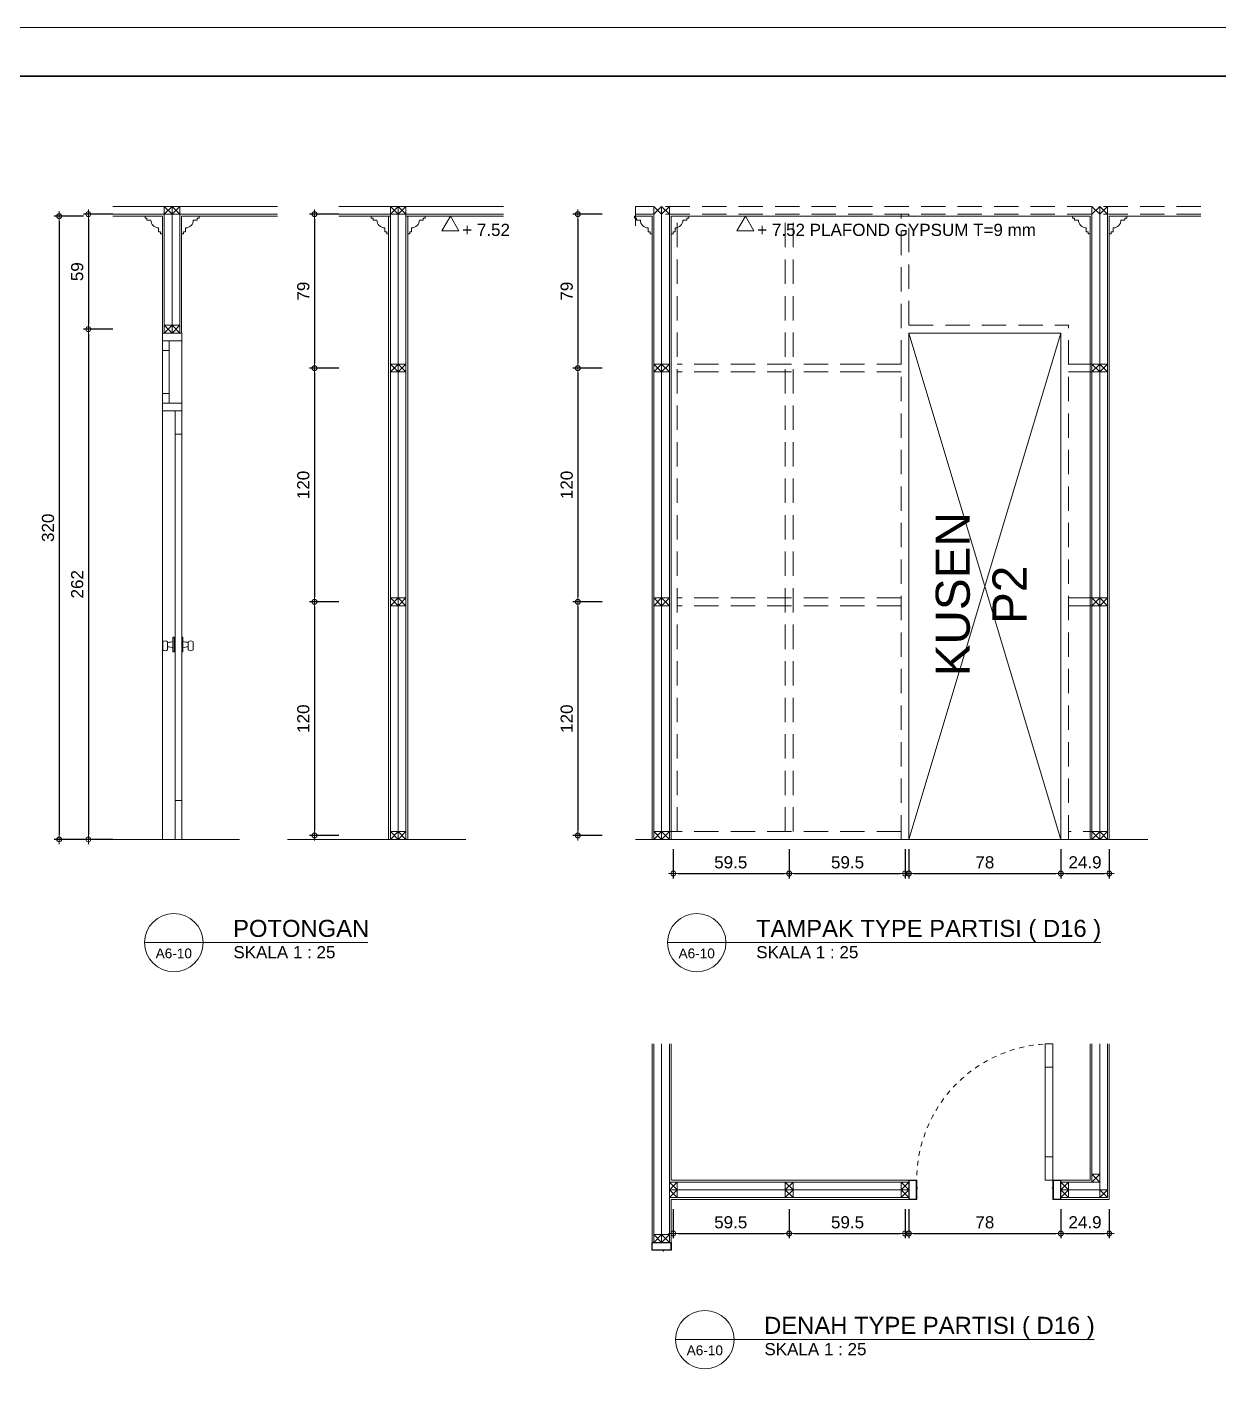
# Model space of a CAD drawing. Header units: millimetres. Extents: x -11 to 1625, y -267 to 180.
# Drawn here: x 933.29 to 957.76, y 89.9 to 118 of the extents above; entities that cross this region are included whole.
import ezdxf
from ezdxf.enums import TextEntityAlignment as Align

# ---------------------------------------------------------------- set-up
doc = ezdxf.new("R2010")
doc.units = ezdxf.units.MM
doc.linetypes.add('HIDDEN', pattern=[0.375, 0.25, -0.125])
for name, color, linetype, lineweight in [('ars', 11, 'Continuous', 5), ('GRS KOP', 1, 'Continuous', 35), ('kop', 7, 'Continuous', 20), ('kus', 63, 'Continuous', 15), ('lan', 7, 'Continuous', 15), ('not', 7, 'Continuous', 20), ('PARTISI', 190, 'Continuous', 9), ('pla', 213, 'Continuous', 15), ('u', 6, 'Continuous', 20)]:
    doc.layers.add(name, color=color, linetype=linetype, lineweight=lineweight)
doc.styles.add('BARU', font='complex.shx')
doc.styles.add('S', font='SIMPLEX', dxfattribs={"width": 1.1})
doc.styles.get("Standard").update_dxf_attribs({"font": 'ARIALUNI.TTF'})
doc.dimstyles.new('SK-25', dxfattribs={"dimtxt": 0.25, "dimasz": 0.1, "dimexe": 0.1, "dimexo": 0, "dimgap": 0.1, "dimtad": 1, "dimdec": 0, "dimlfac": 25, "dimzin": 12, "dimdsep": 46, "dimtxsty": 'Standard', "dimblk": 'BULAT', "dimcen": 0.1, "dimclrd": 256, "dimadec": 0, "dimazin": 3, "dimtfac": 1, "dimtdec": 0, "dimtofl": 0, "dimtmove": 0, "dimatfit": 3, "dimldrblk": 'BULAT', "dimfxl": 0, "dimtolj": 1, "dimtzin": 0, "dimarcsym": 0})

# ---------------------------------------------------------------- blocks, each defined once
blk = doc.blocks.new('kop')
at = {"layer": 'GRS KOP'}
blk.add_lwpolyline([(1, 54), (83, 54), (83, 1), (1, 1)], close=True, dxfattribs=at)
at = {"layer": 'kop', "color": 7}
blk.add_line((84, 55), (0, 55), dxfattribs=at)
at = {"layer": 'kop', "style": 'BARU', "flags": 4}
for p, height in [((73.8, 5.4), 0.35), ((80.303, 5.382), 0.25), ((73.8, 4.9), 0.35), ((80.303, 4.882), 0.25), ((73.8, 4.4), 0.35), ((80.303, 4.382), 0.25)]:
    blk.add_attdef('-', p, '', height=height, dxfattribs=at)
at = {"layer": 'kop', "flags": 4}
for tag, p in [('AR-00', (78.057, 2.648)), ('00', (81.238, 2.647))]:
    blk.add_attdef(tag, text='', height=0.35, dxfattribs=at).set_placement(p, align=Align.MIDDLE)
blk = doc.blocks.new('Ndtpd')
blk.add_line((0.747, 0), (-0.747, 0))
blk.add_circle((0, 0), 0.747)
at = {"flags": 4}
for tag, height, p in [('NO', 0.5, (0, 0.148)), ('NOLBR', 0.3, (0, -0.398))]:
    blk.add_attdef(tag, text='', height=height, dxfattribs=at).set_placement(p, align=Align.CENTER)
for tag, p, height in [('NDTPD', (1.516, 0.148), 0.5), ('SKALA', (1.523, -0.398), 0.3)]:
    blk.add_attdef(tag, p, '', height=height, dxfattribs=at)
blk = doc.blocks.new('BULAT')
for p, q in [((-1, 0), (1, 0)), ((0, -1), (0, 1))]:
    blk.add_line(p, q)
blk.add_circle((0, 0), 0.5)
blk = doc.blocks.new('*D2498')
at = {"layer": 'Defpoints', "color": 0, "ltscale": 0.15}
for p in [(935.043, 111.802), (934.543, 101.322), (935.043, 101.322)]:
    blk.add_point(p, dxfattribs=at)
at = {"layer": 'u', "color": 0, "lineweight": -2, "ltscale": 0.15}
for p, q in [((935.043, 111.802), (934.443, 111.802)), ((935.043, 101.322), (934.443, 101.322))]:
    blk.add_line(p, q, dxfattribs=at)
at = {"layer": 'u', "lineweight": -2, "ltscale": 0.15}
blk.add_line((934.543, 111.702), (934.543, 101.422), dxfattribs=at)
at = {"layer": 'u', "lineweight": -2, "ltscale": 0.15, "xscale": 0.1, "yscale": 0.1, "zscale": 0.1}
for p, rotation in [((934.543, 111.802), 90), ((934.543, 101.322), 270)]:
    blk.add_blockref('BULAT', p, dxfattribs=dict(at, rotation=rotation))
at = {"layer": 'u', "color": 0, "ltscale": 0.15, "insert": (934.315, 106.562), "char_height": 0.25, "attachment_point": 5, "rotation": 90}
blk.add_mtext('\\A1;262', dxfattribs=at)
blk = doc.blocks.new('*D2499')
at = {"layer": 'Defpoints', "color": 0, "ltscale": 0.15}
for p in [(935.043, 114.162), (934.543, 111.802), (935.043, 111.802)]:
    blk.add_point(p, dxfattribs=at)
at = {"layer": 'u', "color": 0, "lineweight": -2, "ltscale": 0.15}
for p, q in [((935.043, 114.162), (934.443, 114.162)), ((935.043, 111.802), (934.443, 111.802))]:
    blk.add_line(p, q, dxfattribs=at)
at = {"layer": 'u', "lineweight": -2, "ltscale": 0.15}
blk.add_line((934.543, 114.062), (934.543, 111.902), dxfattribs=at)
at = {"layer": 'u', "lineweight": -2, "ltscale": 0.15, "xscale": 0.1, "yscale": 0.1, "zscale": 0.1}
for p, rotation in [((934.543, 114.162), 90), ((934.543, 111.802), 270)]:
    blk.add_blockref('BULAT', p, dxfattribs=dict(at, rotation=rotation))
at = {"layer": 'u', "color": 0, "ltscale": 0.15, "insert": (934.315, 112.982), "char_height": 0.25, "attachment_point": 5, "rotation": 90}
blk.add_mtext('\\A1;59', dxfattribs=at)
blk = doc.blocks.new('*D2500')
at = {"layer": 'Defpoints', "color": 0, "ltscale": 0.15}
for p in [(934.443, 114.122), (933.943, 101.322), (934.443, 101.322)]:
    blk.add_point(p, dxfattribs=at)
at = {"layer": 'u', "color": 0, "lineweight": -2, "ltscale": 0.15}
for p, q in [((934.443, 114.122), (933.843, 114.122)), ((934.443, 101.322), (933.843, 101.322))]:
    blk.add_line(p, q, dxfattribs=at)
at = {"layer": 'u', "lineweight": -2, "ltscale": 0.15}
blk.add_line((933.943, 114.022), (933.943, 101.422), dxfattribs=at)
at = {"layer": 'u', "lineweight": -2, "ltscale": 0.15, "xscale": 0.1, "yscale": 0.1, "zscale": 0.1}
for p, rotation in [((933.943, 114.122), 90), ((933.943, 101.322), 270)]:
    blk.add_blockref('BULAT', p, dxfattribs=dict(at, rotation=rotation))
at = {"layer": 'u', "color": 0, "ltscale": 0.15, "insert": (933.715, 107.722), "char_height": 0.25, "attachment_point": 5, "rotation": 90}
blk.add_mtext('\\A1;320', dxfattribs=at)
blk = doc.blocks.new('PEILA')
blk.add_lwpolyline([(-0.188, -0.325), (0.188, -0.325), (0, 0)], close=True)
at = {"style": 'S', "width": 1.1, "flags": 4}
blk.add_attdef('CAT', (0.265, -0.289), '', height=0.2, dxfattribs=at)
blk = doc.blocks.new('*D2501')
at = {"layer": 'Defpoints', "color": 0, "ltscale": 0.15}
for p in [(939.688, 114.162), (939.188, 111.002), (939.688, 111.002)]:
    blk.add_point(p, dxfattribs=at)
at = {"layer": 'u', "color": 0, "lineweight": -2, "ltscale": 0.15}
for p, q in [((939.688, 114.162), (939.088, 114.162)), ((939.688, 111.002), (939.088, 111.002))]:
    blk.add_line(p, q, dxfattribs=at)
at = {"layer": 'u', "lineweight": -2, "ltscale": 0.15}
blk.add_line((939.188, 114.062), (939.188, 111.102), dxfattribs=at)
at = {"layer": 'u', "lineweight": -2, "ltscale": 0.15, "xscale": 0.1, "yscale": 0.1, "zscale": 0.1}
for p, rotation in [((939.188, 114.162), 90), ((939.188, 111.002), 270)]:
    blk.add_blockref('BULAT', p, dxfattribs=dict(at, rotation=rotation))
at = {"layer": 'u', "color": 0, "ltscale": 0.15, "insert": (938.96, 112.582), "char_height": 0.25, "attachment_point": 5, "rotation": 90}
blk.add_mtext('\\A1;79', dxfattribs=at)
blk = doc.blocks.new('*D2502')
at = {"layer": 'Defpoints', "color": 0, "ltscale": 0.15}
for p in [(939.688, 106.202), (939.188, 101.402), (939.688, 101.402)]:
    blk.add_point(p, dxfattribs=at)
at = {"layer": 'u', "color": 0, "lineweight": -2, "ltscale": 0.15}
for p, q in [((939.688, 106.202), (939.088, 106.202)), ((939.688, 101.402), (939.088, 101.402))]:
    blk.add_line(p, q, dxfattribs=at)
at = {"layer": 'u', "lineweight": -2, "ltscale": 0.15}
blk.add_line((939.188, 106.102), (939.188, 101.502), dxfattribs=at)
at = {"layer": 'u', "lineweight": -2, "ltscale": 0.15, "xscale": 0.1, "yscale": 0.1, "zscale": 0.1}
for p, rotation in [((939.188, 106.202), 90), ((939.188, 101.402), 270)]:
    blk.add_blockref('BULAT', p, dxfattribs=dict(at, rotation=rotation))
at = {"layer": 'u', "color": 0, "ltscale": 0.15, "insert": (938.96, 103.802), "char_height": 0.25, "attachment_point": 5, "rotation": 90}
blk.add_mtext('\\A1;120', dxfattribs=at)
blk = doc.blocks.new('*D2503')
at = {"layer": 'Defpoints', "color": 0, "ltscale": 0.15}
for p in [(939.688, 111.002), (939.188, 106.202), (939.688, 106.202)]:
    blk.add_point(p, dxfattribs=at)
at = {"layer": 'u', "color": 0, "lineweight": -2, "ltscale": 0.15}
for p, q in [((939.688, 111.002), (939.088, 111.002)), ((939.688, 106.202), (939.088, 106.202))]:
    blk.add_line(p, q, dxfattribs=at)
at = {"layer": 'u', "lineweight": -2, "ltscale": 0.15}
blk.add_line((939.188, 110.902), (939.188, 106.302), dxfattribs=at)
at = {"layer": 'u', "lineweight": -2, "ltscale": 0.15, "xscale": 0.1, "yscale": 0.1, "zscale": 0.1}
for p, rotation in [((939.188, 111.002), 90), ((939.188, 106.202), 270)]:
    blk.add_blockref('BULAT', p, dxfattribs=dict(at, rotation=rotation))
at = {"layer": 'u', "color": 0, "ltscale": 0.15, "insert": (938.96, 108.602), "char_height": 0.25, "attachment_point": 5, "rotation": 90}
blk.add_mtext('\\A1;120', dxfattribs=at)
blk = doc.blocks.new('*D2520')
at = {"layer": 'Defpoints', "color": 0, "ltscale": 0.15}
for p in [(946.559, 101.122), (948.939, 101.122), (948.939, 100.622)]:
    blk.add_point(p, dxfattribs=at)
at = {"layer": 'u', "color": 0, "lineweight": -2, "ltscale": 0.15}
for p, q in [((946.559, 101.122), (946.559, 100.522)), ((948.939, 101.122), (948.939, 100.522))]:
    blk.add_line(p, q, dxfattribs=at)
at = {"layer": 'u', "lineweight": -2, "ltscale": 0.15}
blk.add_line((946.659, 100.622), (948.839, 100.622), dxfattribs=at)
at = {"layer": 'u', "lineweight": -2, "ltscale": 0.15, "xscale": 0.1, "yscale": 0.1, "zscale": 0.1, "rotation": 180}
blk.add_blockref('BULAT', (946.559, 100.622), dxfattribs=at)
at = {"layer": 'u', "lineweight": -2, "ltscale": 0.15, "xscale": 0.1, "yscale": 0.1, "zscale": 0.1}
blk.add_blockref('BULAT', (948.939, 100.622), dxfattribs=at)
at = {"layer": 'u', "color": 0, "ltscale": 0.15, "insert": (947.739, 100.85), "char_height": 0.25, "attachment_point": 5}
blk.add_mtext('\\A1;59.5', dxfattribs=at)
blk = doc.blocks.new('*D2521')
at = {"layer": 'Defpoints', "color": 0, "ltscale": 0.15}
for p in [(948.939, 101.122), (951.319, 101.122), (951.319, 100.622)]:
    blk.add_point(p, dxfattribs=at)
at = {"layer": 'u', "color": 0, "lineweight": -2, "ltscale": 0.15}
for p, q in [((948.939, 101.122), (948.939, 100.522)), ((951.319, 101.122), (951.319, 100.522))]:
    blk.add_line(p, q, dxfattribs=at)
at = {"layer": 'u', "lineweight": -2, "ltscale": 0.15}
blk.add_line((949.039, 100.622), (951.219, 100.622), dxfattribs=at)
at = {"layer": 'u', "lineweight": -2, "ltscale": 0.15, "xscale": 0.1, "yscale": 0.1, "zscale": 0.1, "rotation": 180}
blk.add_blockref('BULAT', (948.939, 100.622), dxfattribs=at)
at = {"layer": 'u', "lineweight": -2, "ltscale": 0.15, "xscale": 0.1, "yscale": 0.1, "zscale": 0.1}
blk.add_blockref('BULAT', (951.319, 100.622), dxfattribs=at)
at = {"layer": 'u', "color": 0, "ltscale": 0.15, "insert": (950.139, 100.85), "char_height": 0.25, "attachment_point": 5}
blk.add_mtext('\\A1;59.5', dxfattribs=at)
blk = doc.blocks.new('*D2522')
at = {"layer": 'Defpoints', "color": 0, "ltscale": 0.15}
for p in [(945.099, 114.162), (944.599, 111.002), (945.099, 111.002)]:
    blk.add_point(p, dxfattribs=at)
at = {"layer": 'u', "color": 0, "lineweight": -2, "ltscale": 0.15}
for p, q in [((945.099, 114.162), (944.499, 114.162)), ((945.099, 111.002), (944.499, 111.002))]:
    blk.add_line(p, q, dxfattribs=at)
at = {"layer": 'u', "lineweight": -2, "ltscale": 0.15}
blk.add_line((944.599, 114.062), (944.599, 111.102), dxfattribs=at)
at = {"layer": 'u', "lineweight": -2, "ltscale": 0.15, "xscale": 0.1, "yscale": 0.1, "zscale": 0.1}
for p, rotation in [((944.599, 114.162), 90), ((944.599, 111.002), 270)]:
    blk.add_blockref('BULAT', p, dxfattribs=dict(at, rotation=rotation))
at = {"layer": 'u', "color": 0, "ltscale": 0.15, "insert": (944.371, 112.582), "char_height": 0.25, "attachment_point": 5, "rotation": 90}
blk.add_mtext('\\A1;79', dxfattribs=at)
blk = doc.blocks.new('*D2523')
at = {"layer": 'Defpoints', "color": 0, "ltscale": 0.15}
for p in [(945.099, 106.202), (944.599, 101.402), (945.099, 101.402)]:
    blk.add_point(p, dxfattribs=at)
at = {"layer": 'u', "color": 0, "lineweight": -2, "ltscale": 0.15}
for p, q in [((945.099, 106.202), (944.499, 106.202)), ((945.099, 101.402), (944.499, 101.402))]:
    blk.add_line(p, q, dxfattribs=at)
at = {"layer": 'u', "lineweight": -2, "ltscale": 0.15}
blk.add_line((944.599, 106.102), (944.599, 101.502), dxfattribs=at)
at = {"layer": 'u', "lineweight": -2, "ltscale": 0.15, "xscale": 0.1, "yscale": 0.1, "zscale": 0.1}
for p, rotation in [((944.599, 106.202), 90), ((944.599, 101.402), 270)]:
    blk.add_blockref('BULAT', p, dxfattribs=dict(at, rotation=rotation))
at = {"layer": 'u', "color": 0, "ltscale": 0.15, "insert": (944.371, 103.802), "char_height": 0.25, "attachment_point": 5, "rotation": 90}
blk.add_mtext('\\A1;120', dxfattribs=at)
blk = doc.blocks.new('*D2524')
at = {"layer": 'Defpoints', "color": 0, "ltscale": 0.15}
for p in [(945.099, 111.002), (944.599, 106.202), (945.099, 106.202)]:
    blk.add_point(p, dxfattribs=at)
at = {"layer": 'u', "color": 0, "lineweight": -2, "ltscale": 0.15}
for p, q in [((945.099, 111.002), (944.499, 111.002)), ((945.099, 106.202), (944.499, 106.202))]:
    blk.add_line(p, q, dxfattribs=at)
at = {"layer": 'u', "lineweight": -2, "ltscale": 0.15}
blk.add_line((944.599, 110.902), (944.599, 106.302), dxfattribs=at)
at = {"layer": 'u', "lineweight": -2, "ltscale": 0.15, "xscale": 0.1, "yscale": 0.1, "zscale": 0.1}
for p, rotation in [((944.599, 111.002), 90), ((944.599, 106.202), 270)]:
    blk.add_blockref('BULAT', p, dxfattribs=dict(at, rotation=rotation))
at = {"layer": 'u', "color": 0, "ltscale": 0.15, "insert": (944.371, 108.602), "char_height": 0.25, "attachment_point": 5, "rotation": 90}
blk.add_mtext('\\A1;120', dxfattribs=at)
blk = doc.blocks.new('*D2525')
at = {"layer": 'Defpoints', "color": 0, "ltscale": 0.15}
for p in [(946.559, 93.729), (948.939, 93.729), (948.939, 93.229)]:
    blk.add_point(p, dxfattribs=at)
at = {"layer": 'u', "color": 0, "lineweight": -2, "ltscale": 0.15}
for p, q in [((946.559, 93.729), (946.559, 93.129)), ((948.939, 93.729), (948.939, 93.129))]:
    blk.add_line(p, q, dxfattribs=at)
at = {"layer": 'u', "lineweight": -2, "ltscale": 0.15}
blk.add_line((946.659, 93.229), (948.839, 93.229), dxfattribs=at)
at = {"layer": 'u', "lineweight": -2, "ltscale": 0.15, "xscale": 0.1, "yscale": 0.1, "zscale": 0.1, "rotation": 180}
blk.add_blockref('BULAT', (946.559, 93.229), dxfattribs=at)
at = {"layer": 'u', "lineweight": -2, "ltscale": 0.15, "xscale": 0.1, "yscale": 0.1, "zscale": 0.1}
blk.add_blockref('BULAT', (948.939, 93.229), dxfattribs=at)
at = {"layer": 'u', "color": 0, "ltscale": 0.15, "insert": (947.739, 93.457), "char_height": 0.25, "attachment_point": 5}
blk.add_mtext('\\A1;59.5', dxfattribs=at)
blk = doc.blocks.new('*D2526')
at = {"layer": 'Defpoints', "color": 0, "ltscale": 0.15}
for p in [(948.939, 93.729), (951.319, 93.729), (951.319, 93.229)]:
    blk.add_point(p, dxfattribs=at)
at = {"layer": 'u', "color": 0, "lineweight": -2, "ltscale": 0.15}
for p, q in [((948.939, 93.729), (948.939, 93.129)), ((951.319, 93.729), (951.319, 93.129))]:
    blk.add_line(p, q, dxfattribs=at)
at = {"layer": 'u', "lineweight": -2, "ltscale": 0.15}
blk.add_line((949.039, 93.229), (951.219, 93.229), dxfattribs=at)
at = {"layer": 'u', "lineweight": -2, "ltscale": 0.15, "xscale": 0.1, "yscale": 0.1, "zscale": 0.1, "rotation": 180}
blk.add_blockref('BULAT', (948.939, 93.229), dxfattribs=at)
at = {"layer": 'u', "lineweight": -2, "ltscale": 0.15, "xscale": 0.1, "yscale": 0.1, "zscale": 0.1}
blk.add_blockref('BULAT', (951.319, 93.229), dxfattribs=at)
at = {"layer": 'u', "color": 0, "ltscale": 0.15, "insert": (950.139, 93.457), "char_height": 0.25, "attachment_point": 5}
blk.add_mtext('\\A1;59.5', dxfattribs=at)
blk = doc.blocks.new('*D2527')
at = {"layer": 'Defpoints', "color": 0, "ltscale": 0.15}
for p in [(951.399, 93.729), (954.519, 93.729), (954.519, 93.229)]:
    blk.add_point(p, dxfattribs=at)
at = {"layer": 'u', "color": 0, "lineweight": -2, "ltscale": 0.15}
for p, q in [((951.399, 93.729), (951.399, 93.129)), ((954.519, 93.729), (954.519, 93.129))]:
    blk.add_line(p, q, dxfattribs=at)
at = {"layer": 'u', "lineweight": -2, "ltscale": 0.15}
blk.add_line((951.499, 93.229), (954.419, 93.229), dxfattribs=at)
at = {"layer": 'u', "lineweight": -2, "ltscale": 0.15, "xscale": 0.1, "yscale": 0.1, "zscale": 0.1, "rotation": 180}
blk.add_blockref('BULAT', (951.399, 93.229), dxfattribs=at)
at = {"layer": 'u', "lineweight": -2, "ltscale": 0.15, "xscale": 0.1, "yscale": 0.1, "zscale": 0.1}
blk.add_blockref('BULAT', (954.519, 93.229), dxfattribs=at)
at = {"layer": 'u', "color": 0, "ltscale": 0.15, "insert": (952.959, 93.457), "char_height": 0.25, "attachment_point": 5}
blk.add_mtext('\\A1;78', dxfattribs=at)
blk = doc.blocks.new('*D2528')
at = {"layer": 'Defpoints', "color": 0, "ltscale": 0.15}
for p in [(951.399, 101.122), (954.519, 101.122), (954.519, 100.622)]:
    blk.add_point(p, dxfattribs=at)
at = {"layer": 'u', "color": 0, "lineweight": -2, "ltscale": 0.15}
for p, q in [((951.399, 101.122), (951.399, 100.522)), ((954.519, 101.122), (954.519, 100.522))]:
    blk.add_line(p, q, dxfattribs=at)
at = {"layer": 'u', "lineweight": -2, "ltscale": 0.15}
blk.add_line((951.499, 100.622), (954.419, 100.622), dxfattribs=at)
at = {"layer": 'u', "lineweight": -2, "ltscale": 0.15, "xscale": 0.1, "yscale": 0.1, "zscale": 0.1, "rotation": 180}
blk.add_blockref('BULAT', (951.399, 100.622), dxfattribs=at)
at = {"layer": 'u', "lineweight": -2, "ltscale": 0.15, "xscale": 0.1, "yscale": 0.1, "zscale": 0.1}
blk.add_blockref('BULAT', (954.519, 100.622), dxfattribs=at)
at = {"layer": 'u', "color": 0, "ltscale": 0.15, "insert": (952.959, 100.85), "char_height": 0.25, "attachment_point": 5}
blk.add_mtext('\\A1;78', dxfattribs=at)
blk = doc.blocks.new('*D2529')
at = {"layer": 'Defpoints', "color": 0, "ltscale": 0.15}
for p in [(954.519, 93.729), (955.515, 93.729), (955.515, 93.229)]:
    blk.add_point(p, dxfattribs=at)
at = {"layer": 'u', "color": 0, "lineweight": -2, "ltscale": 0.15}
for p, q in [((954.519, 93.729), (954.519, 93.129)), ((955.515, 93.729), (955.515, 93.129))]:
    blk.add_line(p, q, dxfattribs=at)
at = {"layer": 'u', "lineweight": -2, "ltscale": 0.15}
blk.add_line((954.619, 93.229), (955.415, 93.229), dxfattribs=at)
at = {"layer": 'u', "lineweight": -2, "ltscale": 0.15, "xscale": 0.1, "yscale": 0.1, "zscale": 0.1, "rotation": 180}
blk.add_blockref('BULAT', (954.519, 93.229), dxfattribs=at)
at = {"layer": 'u', "lineweight": -2, "ltscale": 0.15, "xscale": 0.1, "yscale": 0.1, "zscale": 0.1}
blk.add_blockref('BULAT', (955.515, 93.229), dxfattribs=at)
at = {"layer": 'u', "color": 0, "ltscale": 0.15, "insert": (955.017, 93.457), "char_height": 0.25, "attachment_point": 5}
blk.add_mtext('\\A1;24.9', dxfattribs=at)
blk = doc.blocks.new('*D2530')
at = {"layer": 'Defpoints', "color": 0, "ltscale": 0.15}
for p in [(954.519, 101.122), (955.515, 101.122), (955.515, 100.622)]:
    blk.add_point(p, dxfattribs=at)
at = {"layer": 'u', "color": 0, "lineweight": -2, "ltscale": 0.15}
for p, q in [((954.519, 101.122), (954.519, 100.522)), ((955.515, 101.122), (955.515, 100.522))]:
    blk.add_line(p, q, dxfattribs=at)
at = {"layer": 'u', "lineweight": -2, "ltscale": 0.15}
blk.add_line((954.619, 100.622), (955.415, 100.622), dxfattribs=at)
at = {"layer": 'u', "lineweight": -2, "ltscale": 0.15, "xscale": 0.1, "yscale": 0.1, "zscale": 0.1, "rotation": 180}
blk.add_blockref('BULAT', (954.519, 100.622), dxfattribs=at)
at = {"layer": 'u', "lineweight": -2, "ltscale": 0.15, "xscale": 0.1, "yscale": 0.1, "zscale": 0.1}
blk.add_blockref('BULAT', (955.515, 100.622), dxfattribs=at)
at = {"layer": 'u', "color": 0, "ltscale": 0.15, "insert": (955.017, 100.85), "char_height": 0.25, "attachment_point": 5}
blk.add_mtext('\\A1;24.9', dxfattribs=at)

msp = doc.modelspace()

# ---------------------------------------------------------------- linework, layer by layer
at = {"layer": 'ars'}
for p, q in [((936.0673861, 114.1224628), (935.04302, 114.1224628)), ((936.0673861, 111.7224628), (936.0673861, 114.1224628)), ((936.1033861, 114.1624628), (936.2633861, 114.3224628)), ((936.1033861, 114.3224628), (936.2633861, 114.1624628)), ((936.2633861, 114.3224628), (936.4233861, 114.1624628)), ((936.2633861, 114.1624628), (936.4233861, 114.3224628)), ((936.4593861, 111.7224628), (936.4593861, 114.1224628)), ((936.4593861, 114.1224628), (938.4297635, 114.1224628)), ((940.7478982, 114.1224628), (939.6875321, 114.1224628)), ((940.7118982, 101.3224628), (940.7118982, 114.1224628)), ((940.7478982, 114.1624628), (940.9078982, 114.3224628)), ((940.7478982, 114.3224628), (940.9078982, 114.1624628)), ((940.9078982, 114.3224628), (941.0678982, 114.1624628)), ((940.9078982, 114.1624628), (941.0678982, 114.3224628)), ((941.0678982, 114.1224628), (943.0742756, 114.1224628)), ((941.1038982, 101.3224628), (941.1038982, 114.1224628)), ((946.1230631, 114.1224628), (945.7845582, 114.1224628)), ((946.1230631, 114.1224628), (945.7845582, 114.1224628)), ((946.1230631, 101.3224628), (946.1230631, 114.1224628)), ((946.1590631, 114.1624628), (946.3190631, 114.3224628)), ((946.1590631, 114.3224628), (946.3190631, 114.1624628)), ((946.3190631, 114.3224628), (946.4790631, 114.1624628)), ((946.3190631, 114.1624628), (946.4790631, 114.3224628)), ((955.1230633, 114.1224628), (946.5150631, 114.1224628)), ((946.5150631, 101.3224628), (946.5150631, 114.1224628)), ((955.1230633, 101.3224628), (955.1230633, 114.1224628)), ((955.1590633, 114.1624628), (955.3190633, 114.3224628)), ((955.1590633, 114.3224628), (955.3190633, 114.1624628)), ((955.3190633, 114.3224628), (955.4790633, 114.1624628)), ((955.3190633, 114.1624628), (955.4790633, 114.3224628)), ((957.3990633, 114.1224628), (955.5150633, 114.1224628)), ((955.5150633, 101.3224628), (955.5150633, 114.1224628)), ((936.1033861, 111.7224628), (936.2633861, 111.8824628)), ((936.1033861, 111.8824628), (936.2633861, 111.7224628)), ((936.2633861, 111.8824628), (936.4233861, 111.7224628)), ((936.2633861, 111.7224628), (936.4233861, 111.8824628)), ((940.7478982, 110.9224628), (940.9078982, 111.0824628)), ((940.7478982, 111.0824628), (940.9078982, 110.9224628)), ((940.9078982, 111.0824628), (941.0678982, 110.9224628)), ((940.9078982, 110.9224628), (941.0678982, 111.0824628)), ((946.1590631, 110.9224628), (946.3190631, 111.0824628)), ((946.1590631, 111.0824628), (946.3190631, 110.9224628)), ((946.3190631, 111.0824628), (946.4790631, 110.9224628)), ((946.3190631, 110.9224628), (946.4790631, 111.0824628)), ((955.1590633, 110.9224628), (955.3190633, 111.0824628)), ((955.1590633, 111.0824628), (955.3190633, 110.9224628)), ((955.3190633, 111.0824628), (955.4790633, 110.9224628)), ((955.3190633, 110.9224628), (955.4790633, 111.0824628)), ((940.7478982, 106.1224628), (940.9078982, 106.2824628)), ((940.7478982, 106.2824628), (940.9078982, 106.1224628)), ((940.9078982, 106.2824628), (941.0678982, 106.1224628)), ((940.9078982, 106.1224628), (941.0678982, 106.2824628)), ((946.1590631, 106.1224628), (946.3190631, 106.2824628)), ((946.1590631, 106.2824628), (946.3190631, 106.1224628)), ((946.3190631, 106.2824628), (946.4790631, 106.1224628)), ((946.3190631, 106.1224628), (946.4790631, 106.2824628)), ((955.1590633, 106.1224628), (955.3190633, 106.2824628)), ((955.1590633, 106.2824628), (955.3190633, 106.1224628)), ((955.3190633, 106.2824628), (955.4790633, 106.1224628)), ((955.3190633, 106.1224628), (955.4790633, 106.2824628)), ((940.7478982, 101.3224628), (940.9078982, 101.4824628)), ((940.7478982, 101.4824628), (940.9078982, 101.3224628)), ((940.9078982, 101.4824628), (941.0678982, 101.3224628)), ((940.9078982, 101.3224628), (941.0678982, 101.4824628)), ((946.1590631, 101.3224628), (946.3190631, 101.4824628)), ((946.1590631, 101.4824628), (946.3190631, 101.3224628)), ((946.3190631, 101.4824628), (946.4790631, 101.3224628)), ((946.3190631, 101.3224628), (946.4790631, 101.4824628)), ((955.1590633, 101.3224628), (955.3190633, 101.4824628)), ((955.1590633, 101.4824628), (955.3190633, 101.3224628)), ((955.3190633, 101.4824628), (955.4790633, 101.3224628)), ((955.3190633, 101.3224628), (955.4790633, 101.4824628)), ((946.1230631, 93.0450789), (946.1230631, 97.1250789)), ((946.5150631, 94.3210789), (946.5150631, 97.1250789)), ((955.1230633, 94.3210789), (955.1230633, 97.1250789)), ((955.5150633, 93.9290789), (955.5150633, 97.1250789)), ((955.1590633, 94.2850789), (955.3190633, 94.4450789)), ((955.1590633, 94.4450789), (955.3190633, 94.2850789)), ((946.6390631, 94.1250789), (946.4790631, 94.2850789)), ((946.4790631, 94.1250789), (946.6390631, 94.2850789)), ((951.3990633, 94.3210789), (946.5190631, 94.3210789)), ((948.8590632, 94.1250789), (949.0190632, 94.2850789)), ((949.0190632, 94.1250789), (948.8590632, 94.2850789)), ((951.2390633, 94.1250789), (951.3990633, 94.2850789)), ((951.3990633, 94.1250789), (951.2390633, 94.2850789)), ((954.5190633, 94.3210789), (955.1230633, 94.3210789)), ((954.6790633, 94.1250789), (954.5190633, 94.2850789)), ((954.5190633, 94.1250789), (954.6790633, 94.2850789)), ((946.4790631, 93.9650789), (946.6390631, 94.1250789)), ((946.6390631, 93.9650789), (946.4790631, 94.1250789)), ((951.3990633, 93.9290789), (946.5150631, 93.9290789)), ((946.5150631, 93.0450789), (946.5150631, 93.9290789)), ((949.0190632, 93.9650789), (948.8590632, 94.1250789)), ((948.8590632, 93.9650789), (949.0190632, 94.1250789)), ((951.3990633, 93.9650789), (951.2390633, 94.1250789)), ((951.2390633, 93.9650789), (951.3990633, 94.1250789)), ((954.5190633, 93.9650789), (954.6790633, 94.1250789)), ((954.6790633, 93.9650789), (954.5190633, 94.1250789)), ((954.5190633, 93.9290789), (955.5150633, 93.9290789)), ((955.3190633, 94.1250789), (955.4790633, 93.9650789)), ((955.3190633, 93.9650789), (955.4790633, 94.1250789)), ((946.3190631, 93.2050789), (946.1590631, 93.0450789)), ((946.3190631, 93.0450789), (946.1590631, 93.2050789)), ((946.4790631, 93.0450789), (946.3190631, 93.2050789)), ((946.4790631, 93.2050789), (946.3190631, 93.0450789))]:
    msp.add_line(p, q, dxfattribs=at)
for points in [[(936.3033861, 105.4724628), (936.2803789, 105.4724628), (936.2803789, 105.1724628), (936.3033861, 105.1724628)], [(936.4633861, 105.4724628), (936.4863934, 105.4724628), (936.4863934, 105.1724628), (936.4633861, 105.1724628)]]:
    msp.add_lwpolyline(points, close=True, dxfattribs=at)
for points in [[(936.072153, 105.381515), (936.072153, 105.2143879)], [(936.172153, 105.381515), (936.172153, 105.2143879)], [(936.1859309, 105.3694077), (936.172153, 105.3694077)], [(936.1859309, 105.2755178), (936.172153, 105.2755178)], [(936.5808413, 105.3694077), (936.5946192, 105.3694077)], [(936.5808413, 105.2755178), (936.5946192, 105.2755178)], [(936.5946192, 105.381515), (936.5946192, 105.2143879)], [(936.6946192, 105.381515), (936.6946192, 105.2143879)]]:
    msp.add_lwpolyline(points, dxfattribs=at)
for centre, radius, start, end in [((936.122153, 105.3215463), 0.0780785, 50.17975461, 129.82024539), ((936.1810984, 105.667981), 0.2986124, 269.07273269, 289.4189203), ((936.5856738, 105.667981), 0.2986124, 250.5810797, 270.92726731), ((936.6446192, 105.3215463), 0.0780785, 50.17975461, 129.82024539), ((936.122153, 105.2743566), 0.0780785, 230.17975461, 309.82024539), ((936.1810984, 104.9769445), 0.2986124, 70.5810797, 90.92726731), ((936.5856738, 104.9769445), 0.2986124, 89.07273269, 109.4189203), ((936.6446192, 105.2743566), 0.0780785, 230.17975461, 309.82024539)]:
    msp.add_arc(centre, radius, start, end, dxfattribs=at)
at = {"layer": 'kus'}
for p, q in [((951.3990633, 101.3224628), (951.3990633, 111.7224628)), ((951.3990633, 111.7224628), (954.5190633, 111.7224628)), ((954.5190633, 101.3224628), (951.3990633, 111.7224628)), ((954.5190633, 111.7224628), (951.3990633, 101.3224628)), ((954.5190633, 101.3224628), (954.5190633, 111.7224628)), ((936.0633861, 111.5624628), (936.0633861, 101.3224628)), ((936.2033861, 111.3624628), (936.0633861, 111.3624628)), ((936.2033861, 111.5624628), (936.2033861, 110.2824628)), ((936.4633861, 111.5624628), (936.4633861, 101.3224628)), ((936.2033861, 110.4824628), (936.0633861, 110.4824628)), ((936.4633861, 110.2824628), (936.0633861, 110.2824628)), ((936.4633861, 110.1224628), (936.0633861, 110.1224628)), ((936.3233861, 110.1224628), (936.3233861, 101.3224628)), ((936.4633861, 109.6424628), (936.3233861, 109.6424628)), ((936.4633861, 102.1224628), (936.3233861, 102.1224628))]:
    msp.add_line(p, q, dxfattribs=at)
for points in [[(936.0633861, 111.5624628), (936.4633861, 111.5624628), (936.4633861, 111.7224628), (936.0633861, 111.7224628)], [(954.3590633, 97.1250789), (954.1990633, 97.1250789), (954.1990633, 96.6450789), (954.3590633, 96.6450789)], [(954.3590633, 96.6450789), (954.1990633, 96.6450789), (954.1990633, 94.8050789), (954.3590633, 94.8050789)], [(954.3590633, 94.3250789), (954.1990633, 94.3250789), (954.1990633, 94.8050789), (954.3590633, 94.8050789)], [(951.5786165, 94.1650789), (951.5590633, 94.1650789), (951.5590633, 94.1708883), (951.5590633, 94.3250789), (951.3990633, 94.3250789), (951.3990633, 93.9250789), (951.5590633, 93.9250789), (951.5590633, 94.1510547), (951.5786165, 94.1580899)], [(951.5510633, 93.9330789), (951.4070633, 93.9330789), (951.4070633, 94.3170789), (951.5510633, 94.3170789)], [(954.33951, 94.1650789), (954.3590633, 94.1650789), (954.3590633, 94.1708883), (954.3590633, 94.3250789), (954.5190633, 94.3250789), (954.5190633, 93.9250789), (954.3590633, 93.9250789), (954.3590633, 94.1510547), (954.33951, 94.1580899)], [(954.3670633, 93.9330789), (954.5110633, 93.9330789), (954.5110633, 94.3170789), (954.3670633, 94.3170789)], [(946.3590631, 92.8655257), (946.3590631, 92.8850789), (946.3648724, 92.8850789), (946.5190631, 92.8850789), (946.5190631, 93.0450789), (946.1190631, 93.0450789), (946.1190631, 92.8850789), (946.3450389, 92.8850789), (946.3520741, 92.8655257)], [(946.1270631, 92.8930789), (946.1270631, 93.0370789), (946.5110631, 93.0370789), (946.5110631, 92.8930789)]]:
    msp.add_lwpolyline(points, close=True, dxfattribs=at)
at = {"layer": 'kus', "linetype": 'HIDDEN', "ltscale": 0.3}
msp.add_lwpolyline([(951.5590633, 94.3250789, -0.4142135624), (954.3590633, 97.1250789, -1.3032253728)], format="xyb", dxfattribs=at)
at = {"layer": 'lan'}
for p, q in [((933.9930088, 101.3224628), (937.6508671, 101.3224628)), ((938.6375209, 101.3224628), (942.2953792, 101.3224628)), ((956.306465, 101.3224628), (945.7845582, 101.3224628))]:
    msp.add_line(p, q, dxfattribs=at)
for points in [[(935.7473861, 114.0424628), (935.7473861, 114.0824628), (935.7073861, 114.0824628), (935.7073861, 114.1224628), (936.0673861, 114.1224628), (936.0673861, 113.7624628), (936.0273861, 113.7624628), (936.0273861, 113.8024628), (935.9873861, 113.8024628), (935.9873861, 113.8824628, -0.4142135624), (935.8273861, 114.0424628)], [(936.7793861, 114.0424628), (936.7793861, 114.0824628), (936.8193861, 114.0824628), (936.8193861, 114.1224628), (936.4593861, 114.1224628), (936.4593861, 113.7624628), (936.4993861, 113.7624628), (936.4993861, 113.8024628), (936.5393861, 113.8024628), (936.5393861, 113.8824628, 0.4142135624), (936.6993861, 114.0424628)], [(940.3918982, 114.0424628), (940.3918982, 114.0824628), (940.3518982, 114.0824628), (940.3518982, 114.1224628), (940.7118982, 114.1224628), (940.7118982, 113.7624628), (940.6718982, 113.7624628), (940.6718982, 113.8024628), (940.6318982, 113.8024628), (940.6318982, 113.8824628, -0.4142135624), (940.4718982, 114.0424628)], [(941.4238982, 114.0424628), (941.4238982, 114.0824628), (941.4638982, 114.0824628), (941.4638982, 114.1224628), (941.1038982, 114.1224628), (941.1038982, 113.7624628), (941.1438982, 113.7624628), (941.1438982, 113.8024628), (941.1838982, 113.8024628), (941.1838982, 113.8824628, 0.4142135624), (941.3438982, 114.0424628)], [(945.8030631, 114.0424628), (945.8030631, 114.0824628), (945.7630631, 114.0824628), (945.7630631, 114.1224628), (946.1230631, 114.1224628), (946.1230631, 113.7624628), (946.0830631, 113.7624628), (946.0830631, 113.8024628), (946.0430631, 113.8024628), (946.0430631, 113.8824628, -0.4142135624), (945.8830631, 114.0424628)], [(946.8350631, 114.0424628), (946.8350631, 114.0824628), (946.8750631, 114.0824628), (946.8750631, 114.1224628), (946.5150631, 114.1224628), (946.5150631, 113.7624628), (946.5550631, 113.7624628), (946.5550631, 113.8024628), (946.5950631, 113.8024628), (946.5950631, 113.8824628, 0.4142135624), (946.7550631, 114.0424628)], [(954.8030633, 114.0424628), (954.8030633, 114.0824628), (954.7630633, 114.0824628), (954.7630633, 114.1224628), (955.1230633, 114.1224628), (955.1230633, 113.7624628), (955.0830633, 113.7624628), (955.0830633, 113.8024628), (955.0430633, 113.8024628), (955.0430633, 113.8824628, -0.4142135624), (954.8830633, 114.0424628)], [(955.8350633, 114.0424628), (955.8350633, 114.0824628), (955.8750633, 114.0824628), (955.8750633, 114.1224628), (955.5150633, 114.1224628), (955.5150633, 113.7624628), (955.5550633, 113.7624628), (955.5550633, 113.8024628), (955.5950633, 113.8024628), (955.5950633, 113.8824628, 0.4142135624), (955.7550633, 114.0424628)]]:
    msp.add_lwpolyline(points, format="xyb", close=True, dxfattribs=at)
at = {"layer": 'not'}
for p, q in [((936.8990286, 99.2013332), (940.2870499, 99.2013332)), ((947.6406019, 99.2013332), (955.3444511, 99.2013332)), ((947.8075449, 91.0480792), (955.2080369, 91.0480792))]:
    msp.add_line(p, q, dxfattribs=at)
at = {"layer": 'PARTISI'}
for p, q in [((936.1033861, 111.7224628), (936.1033861, 114.3224628)), ((936.2633861, 111.7224628), (936.2633861, 114.3224628)), ((936.4233861, 111.7224628), (936.4233861, 114.3224628)), ((940.7478982, 101.3224628), (940.7478982, 114.3224628)), ((940.7478982, 114.3224628), (941.0678982, 114.3224628)), ((940.9078982, 101.3224628), (940.9078982, 114.3224628)), ((941.0678982, 101.3224628), (941.0678982, 114.3224628)), ((945.7845582, 114.3224628), (945.7845582, 113.926753)), ((946.1590631, 101.3224628), (946.1590631, 114.3224628)), ((946.3190631, 101.3224628), (946.3190631, 114.3224628)), ((946.3190631, 101.3224628), (946.3190631, 114.3224628)), ((946.4790631, 101.3224628), (946.4790631, 114.3224628)), ((955.1590633, 101.3224628), (955.1590633, 114.3224628)), ((955.3190633, 101.3224628), (955.3190633, 114.3224628)), ((955.4790633, 101.3224628), (955.4790633, 114.3224628)), ((936.1033861, 111.8824628), (936.4233861, 111.8824628)), ((940.7478982, 111.0824628), (941.0678982, 111.0824628)), ((946.1590631, 111.0824628), (946.4790631, 111.0824628)), ((955.1590633, 111.0824628), (955.4790633, 111.0824628)), ((940.7478982, 110.9224628), (941.0678982, 110.9224628)), ((946.1590631, 110.9224628), (946.4790631, 110.9224628)), ((955.1590633, 110.9224628), (955.4790633, 110.9224628)), ((940.7478982, 106.2824628), (941.0678982, 106.2824628)), ((946.1590631, 106.2824628), (946.4790631, 106.2824628)), ((955.1590633, 106.2824628), (955.4790633, 106.2824628)), ((940.7478982, 106.1224628), (941.0678982, 106.1224628)), ((946.1590631, 106.1224628), (946.4790631, 106.1224628)), ((955.1590633, 106.1224628), (955.4790633, 106.1224628)), ((940.7478982, 101.4824628), (941.0678982, 101.4824628)), ((946.1590631, 93.0450789), (946.1590631, 97.1250789)), ((946.3190631, 93.0450789), (946.3190631, 97.1250789)), ((946.4790631, 93.0450789), (946.4790631, 97.1250789)), ((955.1590633, 94.2850789), (955.1590633, 97.1250789)), ((955.3190633, 93.9650789), (955.3190633, 97.1250789)), ((955.4790633, 93.9650789), (955.4790633, 97.1250789)), ((955.3190633, 94.4450789), (955.1590633, 94.4450789)), ((946.4790631, 94.2850789), (951.3990633, 94.2850789)), ((946.6390631, 94.2850789), (946.6390631, 93.9650789)), ((948.8590632, 94.2850789), (948.8590632, 93.9650789)), ((949.0190632, 94.2850789), (949.0190632, 93.9650789)), ((951.2390633, 94.2850789), (951.2390633, 93.9650789)), ((955.3190633, 94.2850789), (954.5190633, 94.2850789)), ((954.6790633, 94.2850789), (954.6790633, 93.9650789)), ((946.4790631, 94.1250789), (951.3990633, 94.1250789)), ((951.3990633, 93.9650789), (946.4790631, 93.9650789)), ((955.4790633, 94.1250789), (954.5190633, 94.1250789)), ((954.5190633, 93.9650789), (955.4790633, 93.9650789)), ((946.1590631, 93.2050789), (946.4790631, 93.2050789))]:
    msp.add_line(p, q, dxfattribs=at)
at = {"layer": 'PARTISI', "linetype": 'HIDDEN', "ltscale": 2}
for p, q in [((957.3990633, 114.3224628), (945.7845582, 114.3224628)), ((957.3990633, 114.1624628), (945.7845582, 114.1624628)), ((946.6390631, 101.4824628), (946.6390631, 114.1624628)), ((948.8590633, 101.4824628), (948.8590633, 114.1624628)), ((949.0190633, 101.4824628), (949.0190633, 114.1624628)), ((951.2390633, 101.3224628), (951.2390633, 114.1624628)), ((951.3990633, 111.8824628), (951.3990633, 114.1624628)), ((951.3990633, 111.8824628), (954.6790633, 111.8824628)), ((954.6790633, 101.3224628), (954.6790633, 111.8824628)), ((951.2390633, 111.0824628), (946.6390631, 111.0824628)), ((955.1590633, 111.0824628), (954.6790633, 111.0824628)), ((951.2390633, 110.9224628), (946.6390631, 110.9224628)), ((955.1590633, 110.9224628), (954.6790633, 110.9224628)), ((951.2390633, 106.2824628), (946.6390631, 106.2824628)), ((955.1590633, 106.2824628), (954.6790633, 106.2824628)), ((951.2390633, 106.1224628), (946.6390631, 106.1224628)), ((955.1590633, 106.1224628), (954.6790633, 106.1224628)), ((951.2390633, 101.4824628), (946.1590631, 101.4824628)), ((946.4790631, 101.4824628), (946.1590631, 101.4824628)), ((955.4790633, 101.4824628), (954.6790633, 101.4824628))]:
    msp.add_line(p, q, dxfattribs=at)
at = {"layer": 'pla'}
for p, q in [((935.04302, 114.3224628), (938.4297635, 114.3224628)), ((935.04302, 114.1624628), (938.4297635, 114.1624628)), ((939.6875321, 114.3224628), (943.0742756, 114.3224628)), ((939.6875321, 114.1624628), (943.0742756, 114.1624628))]:
    msp.add_line(p, q, dxfattribs=at)

# ---------------------------------------------------------------- block references
at = {"layer": 'kop'}
msp.add_blockref('kop', (911.2141622, 63.0000005), dxfattribs=at)
at = {"layer": 'not'}
ref = msp.add_blockref('PEILA', (941.9804865, 114.1224628), dxfattribs=dict(at, xscale=0.9237604307034012, yscale=0.9237604307034012, zscale=0.9237604307034012))
ref.add_attrib('CAT', '+ 7.52', (942.2238319, 113.7159109), dxfattribs={"layer": '0', "height": 0.25, "flags": 4})
ref = msp.add_blockref('PEILA', (948.0406823, 114.1224628), dxfattribs=dict(at, xscale=0.9237604307034012, yscale=0.9237604307034012, zscale=0.9237604307034012))
ref.add_attrib('CAT', '+ 7.52 PLAFOND GYPSUM T=9 mm', (948.2840276, 113.7159109), dxfattribs={"layer": '0', "height": 0.25, "flags": 4})
ref = msp.add_blockref('Ndtpd', (936.2990286, 99.2013332), dxfattribs=dict(at, xscale=0.803212851405533, yscale=0.803212851405533, zscale=0.803212851405533))
ref.add_attrib('NDTPD', 'POTONGAN', (937.5167132, 99.3198591), dxfattribs={"layer": '0', "height": 0.35, "flags": 4})
ref.add_attrib('NOLBR', 'A6-10', dxfattribs={"layer": '0', "height": 0.2, "flags": 4}).set_placement((936.2987014, 98.8813633), align=Align.CENTER)
ref.add_attrib('SKALA', 'SKALA 1 : 25', (937.5225133, 98.8813633), dxfattribs={"layer": '0', "height": 0.25, "flags": 4})
ref = msp.add_blockref('Ndtpd', (947.0406019, 99.2013332), dxfattribs=dict(at, xscale=0.803212851405533, yscale=0.803212851405533, zscale=0.803212851405533))
ref.add_attrib('NDTPD', 'TAMPAK TYPE PARTISI ( D16 )', (948.2582866, 99.3198591), dxfattribs={"layer": '0', "height": 0.35, "flags": 4})
ref.add_attrib('NOLBR', 'A6-10', dxfattribs={"layer": '0', "height": 0.2, "flags": 4}).set_placement((947.0402748, 98.8813633), align=Align.CENTER)
ref.add_attrib('SKALA', 'SKALA 1 : 25', (948.2640866, 98.8813633), dxfattribs={"layer": '0', "height": 0.25, "flags": 4})
ref = msp.add_blockref('Ndtpd', (947.2075449, 91.0480792), dxfattribs=dict(at, xscale=0.803212851405533, yscale=0.803212851405533, zscale=0.803212851405533))
ref.add_attrib('NDTPD', 'DENAH TYPE PARTISI ( D16 )', (948.4252295, 91.1666051), dxfattribs={"layer": '0', "height": 0.35, "flags": 4})
ref.add_attrib('NOLBR', 'A6-10', dxfattribs={"layer": '0', "height": 0.2, "flags": 4}).set_placement((947.2072177, 90.7281093), align=Align.CENTER)
ref.add_attrib('SKALA', 'SKALA 1 : 25', (948.4310296, 90.7281093), dxfattribs={"layer": '0', "height": 0.25, "flags": 4})

# ---------------------------------------------------------------- texts
at = {"layer": 'not', "insert": (951.9491455, 104.5740898), "char_height": 0.7, "attachment_point": 1, "rotation": 90}
msp.add_mtext_dynamic_manual_height_columns('\\pi0.098628;KUSEN \\P\\pi1.173;P2', width=3.416491229, gutter_width=4.3707989, heights=[0], dxfattribs=at)

# ---------------------------------------------------------------- dimensions: what is measured, and where the dimension line sits
at = {"layer": 'u', "ltscale": 0.15}
for base, p1, p2, picture, middle in [((933.94302, 101.3224628), (934.44302, 114.1224628), (934.44302, 101.3224628), '*D2500', (933.94302, 107.7224628)), ((934.54302, 111.8024628), (935.04302, 114.1624628), (935.04302, 111.8024628), '*D2499', (934.54302, 112.9824628)), ((939.1875321, 111.0024628), (939.6875321, 114.1624628), (939.6875321, 111.0024628), '*D2501', (939.1875321, 112.5824628)), ((944.598697, 111.0024628), (945.098697, 114.1624628), (945.098697, 111.0024628), '*D2522', (944.598697, 112.5824628)), ((934.54302, 101.3224628), (935.04302, 111.8024628), (935.04302, 101.3224628), '*D2498', (934.54302, 106.5624628)), ((939.1875321, 106.2024628), (939.6875321, 111.0024628), (939.6875321, 106.2024628), '*D2503', (939.1875321, 108.6024628)), ((944.598697, 106.2024628), (945.098697, 111.0024628), (945.098697, 106.2024628), '*D2524', (944.598697, 108.6024628)), ((939.1875321, 101.4024628), (939.6875321, 106.2024628), (939.6875321, 101.4024628), '*D2502', (939.1875321, 103.8024628)), ((944.598697, 101.4024628), (945.098697, 106.2024628), (945.098697, 101.4024628), '*D2523', (944.598697, 103.8024628))]:
    dim = msp.add_linear_dim(base=base, p1=p1, p2=p2, angle=270, dimstyle='SK-25', dxfattribs=at)
    dim.commit()
    dim.dimension.update_dxf_attribs({"geometry": picture, "text_midpoint": middle, "dimtype": 160})
for base, p1, p2, picture, middle in [((948.9390633, 100.6224628), (946.5590631, 101.1224628), (948.9390633, 101.1224628), '*D2520', (947.7390633, 100.6224628)), ((951.3190633, 100.6224628), (948.9390633, 101.1224628), (951.3190633, 101.1224628), '*D2521', (950.1390633, 100.6224628)), ((954.5190633, 100.6224628), (951.3990633, 101.1224628), (954.5190633, 101.1224628), '*D2528', (952.9590633, 100.6224628)), ((955.5150633, 100.6224628), (954.5190633, 101.1224628), (955.5150633, 101.1224628), '*D2530', (955.0170633, 100.6224628)), ((948.9390632, 93.2290789), (946.5590631, 93.7290789), (948.9390632, 93.7290789), '*D2525', (947.7390632, 93.2290789)), ((951.3190633, 93.2290789), (948.9390632, 93.7290789), (951.3190633, 93.7290789), '*D2526', (950.1390632, 93.2290789)), ((954.5190633, 93.2290789), (951.3990633, 93.7290789), (954.5190633, 93.7290789), '*D2527', (952.9590633, 93.2290789)), ((955.5150633, 93.2290789), (954.5190633, 93.7290789), (955.5150633, 93.7290789), '*D2529', (955.0170633, 93.2290789))]:
    dim = msp.add_linear_dim(base=base, p1=p1, p2=p2, dimstyle='SK-25', override={"dimdec": 2}, dxfattribs=at)
    dim.commit()
    dim.dimension.update_dxf_attribs({"geometry": picture, "text_midpoint": middle, "dimtype": 160})

doc.saveas('drawing.dxf')
